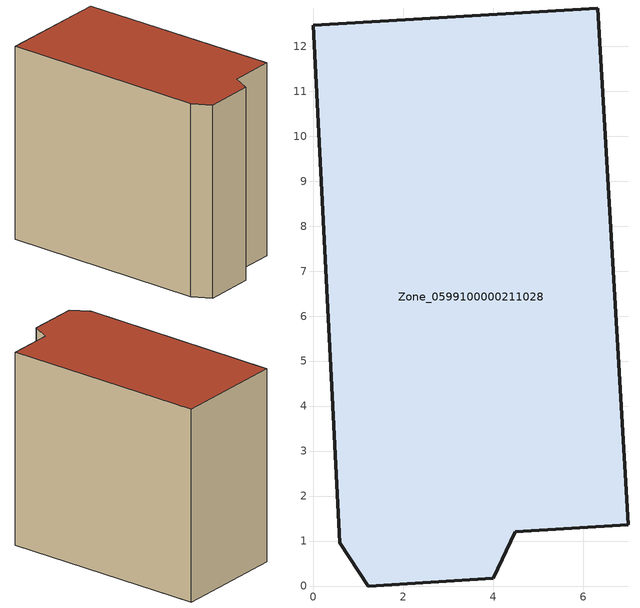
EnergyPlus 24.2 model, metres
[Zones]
Zone_0599100000211028
 floor ground (C_G): 0,12.47 6.32,12.85 7,1.36 4.49,1.2 4,0.17 1.22,0 0.59,0.96 z0
 wall outside (C_F): 0.59,0.96 1.22,0 4,0.17 4.49,1.2 7,1.36 6.32,12.85 0,12.47 0.59,0.96 z0:10.92
 roof outside (C_R): 6.32,12.85 0,12.47 0.59,0.96 1.22,0 4,0.17 4.49,1.2 7,1.36 z10.92
[BUILDING]
Pand.0599100000211028: North Axis=0; Terrain=City; Loads Convergence Tolerance Value=0.04; Temperature Convergence Tolerance Value=0.4; Solar Distribution=FullExterior; Maximum Number of Warmup Days=25; Minimum Number of Warmup Days=1
[Site:Location]
Rotterdam.The.Hague.AP_ZH_NLD Design_Conditions: Latitude=51.96; Longitude=4.45; Time Zone=1; Elevation=-4.5
[SITE:GROUNDTEMPERATURE:BUILDINGSURFACE]
18, 18, 18, 18, 18, 18, 18, 18, 18, 18, 18, 18
[MATERIAL] Thermal Absorptance=0.9; Solar Absorptance=0.7; Visible Absorptance=0.7
Name | Roughness | Thickness | Conductivity | Density | Specific Heat
G.TI.1946 | MediumSmooth | 0.15 | 1 | 540 | 1210
F.TI.1946 | Rough | 0.3 | 0.857143 | 1920 | 840
R.TI.1946 | MediumRough | 0.2 | 0.1 | 1500 | 1000
[CONSTRUCTION]
C_G: G.TI.1946
C_F: F.TI.1946
C_R: R.TI.1946
[ZONE]
Zone_0599100000211028: Type=1; Multiplier=1; Ceiling Height=Autocalculate; Volume=Autocalculate; Floor Area=autocalculate; Part of Total Floor Area=Yes
[ZONEINFILTRATION:DESIGNFLOWRATE]
Infil_Zone_0599100000211028: Zone or ZoneList or Space or SpaceList=Zone_0599100000211028; Schedule=AlwaysOn; Design Flow Rate Calculation Method=Flow/Area; Flow Rate per Floor Area=0.003; Constant Term Coefficient=1; Temperature Term Coefficient=0; Velocity Term Coefficient=0; Velocity Squared Term Coefficient=0
[HVACTEMPLATE:ZONE:IDEALLOADSAIRSYSTEM]
Zone_0599100000211028: Maximum Heating Supply Air Temperature=50; Minimum Cooling Supply Air Temperature=13; Maximum Heating Supply Air Humidity Ratio=0.0156; Minimum Cooling Supply Air Humidity Ratio=0.0077; Heating Limit=NoLimit; Cooling Limit=NoLimit; Dehumidification Control Type=ConstantSensibleHeatRatio; Cooling Sensible Heat Ratio=0.7; Dehumidification Setpoint=60; Humidification Control Type=None; Humidification Setpoint=30; Outdoor Air Method=None; Outdoor Air Flow Rate per Person=0.00944; Outdoor Air Flow Rate per Zone Floor Area=0; Outdoor Air Flow Rate per Zone=0; Demand Controlled Ventilation Type=None; Outdoor Air Economizer Type=NoEconomizer; Heat Recovery Type=None; Sensible Heat Recovery Effectiveness=0.7; Latent Heat Recovery Effectiveness=0.65
[ZONECONTROL:THERMOSTAT]
ThermostatControl_Zone_0599100000211028: Zone or ZoneList=Zone_0599100000211028; Control Type Schedule=DualSetpointControlType; Control 1=Thermostat_Zone_0599100000211028; Temperature Difference Between Cutout And Setpoint=0
[THERMOSTATSETPOINT:DUALSETPOINT]
Thermostat_Zone_0599100000211028: Heating Setpoint Temperature Schedule=HeatingSetpoint_Zone_0599100000211028; Cooling Setpoint Temperature Schedule=CoolingSetpoint_Zone_0599100000211028
[SCHEDULE:COMPACT]
HeatingSetpoint_Zone_0599100000211028: Through: 12/31, For: AllDays, Until: 24:00, 21
CoolingSetpoint_Zone_0599100000211028: Through: 12/31, For: AllDays, Until: 24:00, 24
DualSetpointControlType: Through: 12/31, For: AllDays, Until: 24:00, 4
AlwaysOn: Through: 12/31, For: AllDays, Until: 24:00, 1
